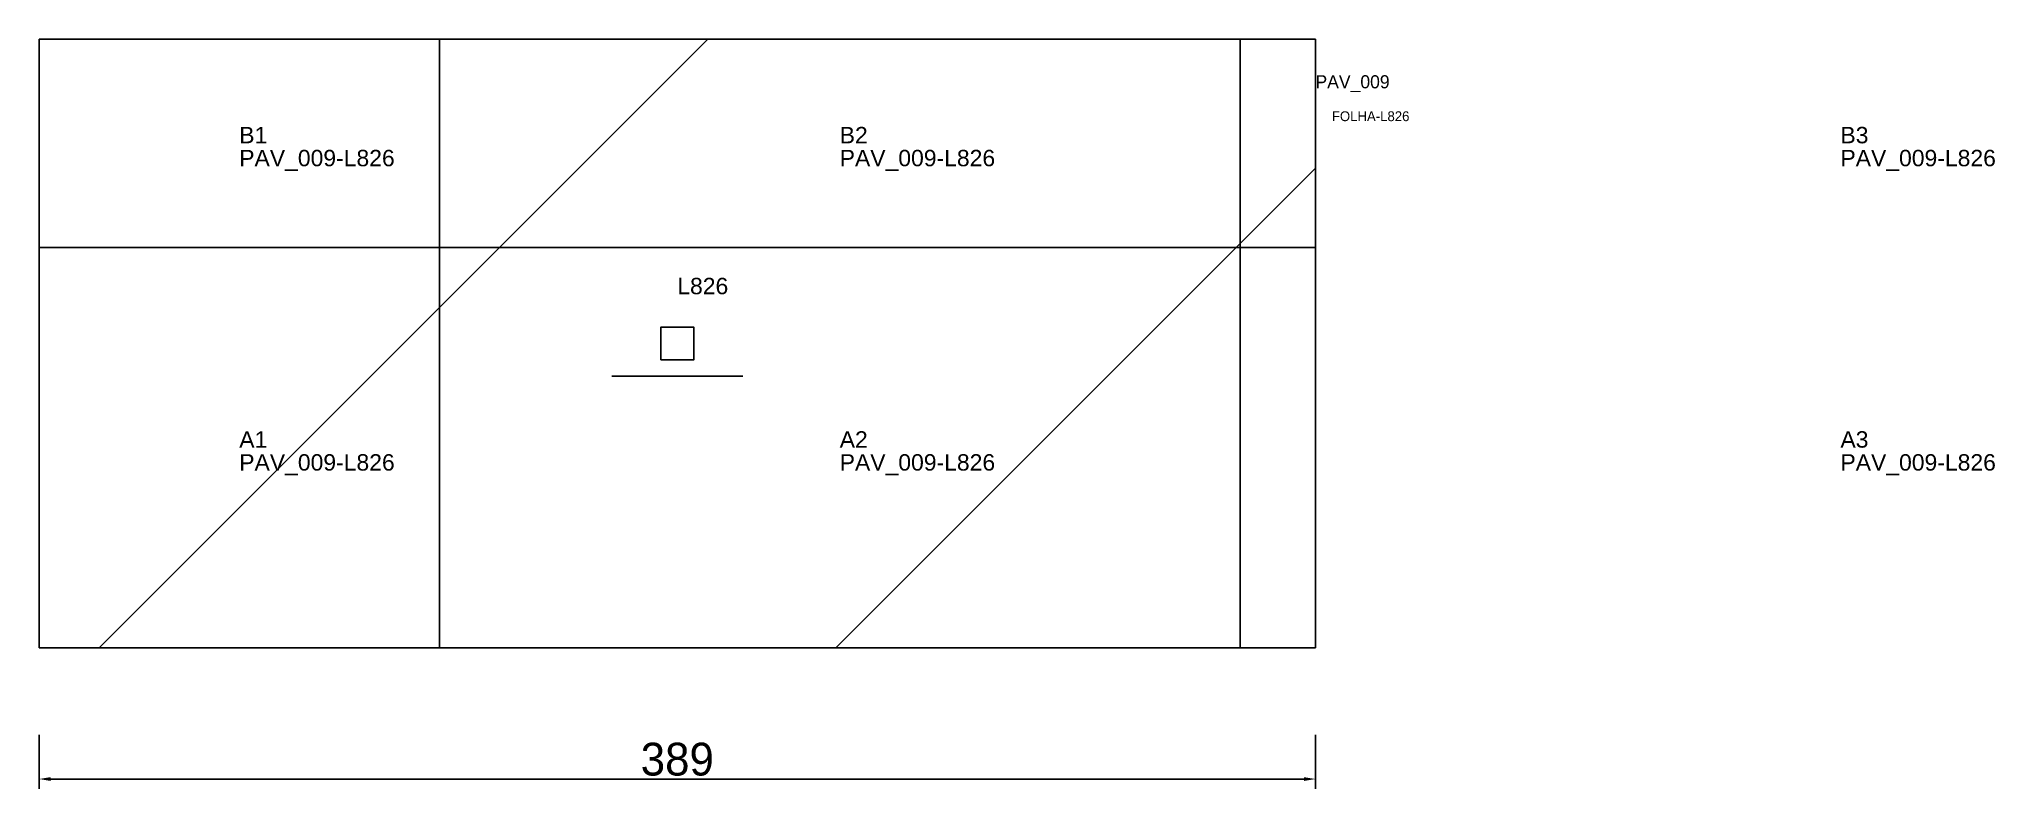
# Model space of a CAD drawing. Header units: metres. Extents: x 222 to 818, y -27 to 202.
import ezdxf

# ---------------------------------------------------------------- set-up
doc = ezdxf.new("R2010")
doc.units = ezdxf.units.M
for name, color, linetype in [('3', 3, 'CONTINUOUS'), ('AUX00', 7, 'CONTINUOUS'), ('COTA', 241, 'CONTINUOUS'), ('FOLHA', 255, 'CONTINUOUS'), ('Hachura', 251, 'CONTINUOUS'), ('NOMENCLATURA', 7, 'CONTINUOUS'), ('Nível', 160, 'CONTINUOUS'), ('Painéis', 200, 'CONTINUOUS'), ('Pilares', 5, 'CONTINUOUS'), ('SARR_2.2x7', 40, 'CONTINUOUS')]:
    doc.layers.add(name, color=color, linetype=linetype)
doc.styles.add('ARIAL', font='Arial.ttf')
doc.styles.add('STR_STANDARD', font='arial.ttf')
doc.dimstyles.new('EZ DXF', dxfattribs={"dimtxt": 10, "dimasz": 3.5, "dimexe": 3, "dimexo": 1.5, "dimgap": 1, "dimtad": 1, "dimdec": 1, "dimdsep": 46, "dimcen": 2.5, "dimazin": 3, "dimtfac": 1, "dimtmove": 0, "dimatfit": 3})

msp = doc.modelspace()

# ---------------------------------------------------------------- hatches: boundary and pattern name
at = {"layer": 'Hachura'}
h = msp.add_hatch(dxfattribs=at)
h.set_pattern_fill('ANSI31', scale=50)
h.paths.add_polyline_path([(611.2, 201.5), (611.2, 16), (222.2, 16), (222.2, 201.5), (581.2, 201.5)])
h = msp.add_hatch(dxfattribs=at)
h.set_pattern_fill('ANSI31', scale=50)
h.paths.add_polyline_path([(611.2, 201.5), (611.2, 16), (222.2, 16), (222.2, 201.5), (581.2, 201.5)])

# ---------------------------------------------------------------- linework, layer by layer
at = {"layer": '3'}
for points in [[(344.2, 16), (344.2, 201.5)], [(344.2, 16), (344.2, 201.5)], [(588.2, 16), (588.2, 201.5)], [(588.2, 16), (588.2, 201.5)], [(222.2, 138), (611.2, 138)], [(222.2, 138), (611.2, 138)]]:
    msp.add_lwpolyline(points, close=True, dxfattribs=at)
at = {"layer": 'Painéis', "color": 200}
for p, q in [((222.2, 16), (222.2, 201.5)), ((222.2, 201.5), (581.2, 201.5)), ((222.2, 16), (222.2, 201.5)), ((222.2, 201.5), (581.2, 201.5)), ((581.2, 201.5), (611.2, 201.5)), ((581.2, 201.5), (611.2, 201.5)), ((611.2, 201.5), (611.2, 16)), ((611.2, 201.5), (611.2, 16)), ((611.2, 16), (222.2, 16)), ((611.2, 16), (222.2, 16))]:
    msp.add_line(p, q, dxfattribs=at)
at = {"layer": 'Pilares'}
msp.add_lwpolyline([(411.7, 103.75), (421.7, 103.75), (421.7, 113.75), (411.7, 113.75)], close=True, dxfattribs=at)
msp.add_lwpolyline([(411.7, 103.75), (421.7, 103.75), (421.7, 113.75), (411.7, 113.75)], close=True, dxfattribs=at)
at = {"layer": 'SARR_2.2x7'}
msp.add_line((396.7, 98.75), (436.7, 98.75), dxfattribs=at)
msp.add_line((396.7, 98.75), (436.7, 98.75), dxfattribs=at)

# ---------------------------------------------------------------- texts
at = {"layer": '3', "style": 'STR_STANDARD'}
for s, p in [('B1', (283.2, 169.75)), ('B1', (283.2, 169.75)), ('B2', (466.2, 169.75)), ('B2', (466.2, 169.75)), ('B3', (771.2, 169.75)), ('B3', (771.2, 169.75)), ('A1', (283.2, 77)), ('A1', (283.2, 77)), ('A2', (466.2, 77)), ('A2', (466.2, 77)), ('A3', (771.2, 77)), ('A3', (771.2, 77))]:
    msp.add_text(s, height=5, dxfattribs=at).set_placement(p)
at = {"layer": 'AUX00', "style": 'STR_STANDARD'}
for p in [(283.2, 162.75), (283.2, 162.75), (466.2, 162.75), (466.2, 162.75), (771.2, 162.75), (771.2, 162.75), (283.2, 70), (283.2, 70), (466.2, 70), (466.2, 70), (771.2, 70), (771.2, 70)]:
    msp.add_text('PAV_009-L826', height=5, dxfattribs=at).set_placement(p)
at = {"layer": 'FOLHA'}
msp.add_text('FOLHA-L826', height=3, dxfattribs=at).set_placement((616.2, 176.5))
msp.add_text('FOLHA-L826', height=3, dxfattribs=at).set_placement((616.2, 176.5))
at = {"layer": 'NOMENCLATURA', "insert": (416.7, 128.75), "char_height": 5, "attachment_point": 1, "style": 'ARIAL'}
msp.add_mtext('L826', dxfattribs=at)
msp.add_mtext('L826', dxfattribs=at)
at = {"layer": 'Nível'}
msp.add_text('PAV_009', height=4, dxfattribs=at).set_placement((611.2, 186.5))
msp.add_text('PAV_009', height=4, dxfattribs=at).set_placement((611.2, 186.5))

# ---------------------------------------------------------------- dimensions: what is measured, and where the dimension line sits
at = {"layer": 'COTA'}
msp.add_linear_dim(base=(222.2, -24), p1=(222.2, -9), p2=(611.2, -9), dimstyle='EZ DXF', dxfattribs=at).render()
msp.add_linear_dim(base=(222.2, -24), p1=(222.2, -9), p2=(611.2, -9), dimstyle='EZ DXF', dxfattribs=at).render()

doc.saveas('drawing.dxf')
